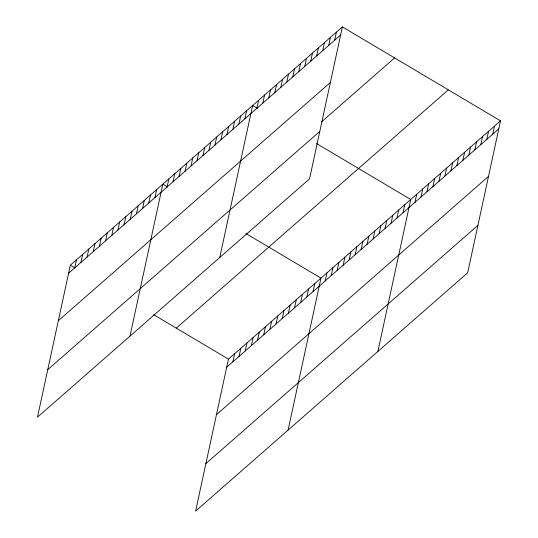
<?xml version="1.0" encoding="UTF-8"?>
<svg xmlns="http://www.w3.org/2000/svg" width="538" height="538" viewBox="0 0 538 538"><rect width="100%" height="100%" fill="white"/><g stroke="black" fill="none" stroke-linecap="round" stroke-linejoin="round"><path stroke-width="0.81" d="M342.39 26.9L70.337 265.194L37.485 417.152L309.538 178.858L342.39 26.9L500.515 120.848L467.663 272.806L195.61 511.1L228.462 359.142L500.515 120.848M74.762 267.843L76.504 259.793M80.929 262.443L82.67 254.393M87.095 257.043L88.837 248.993M93.262 251.636L95.004 243.593M99.429 246.236L101.171 238.193M105.596 240.836L107.338 232.786M111.763 235.436L113.505 227.386M117.93 230.035L119.671 221.986M124.096 224.635L125.838 216.585M130.263 219.228L132.005 211.185M136.43 213.828L138.172 205.778M142.597 208.428L144.339 200.378M148.764 203.028L150.506 194.978M154.931 197.628L156.672 189.578M129.981 336.129L162.839 184.178L167.52 186.955M167.083 186.982L168.824 178.932M173.068 181.736L174.81 173.693M179.053 176.498L180.795 168.448M185.038 171.252L186.78 163.209M191.024 166.013L192.765 157.964M197.009 160.768L198.751 152.718M202.994 155.529L204.736 147.479M208.979 150.284L210.721 142.234M214.965 145.038L216.706 136.995M220.95 139.799L222.692 131.749M226.935 134.554L228.677 126.511M232.92 129.315L234.662 121.265M238.906 124.07L240.647 116.02M244.891 118.831L246.633 110.781M219.76 257.494L252.618 105.535L257.298 108.32M256.861 108.34L258.603 100.297M262.847 103.101L264.588 95.051M268.832 97.855L270.574 89.812M274.817 92.617L276.559 84.567M280.802 87.371L282.544 79.328M286.788 82.132L288.529 74.083M292.773 76.887L294.515 68.837M232.887 361.792L234.629 353.742M298.758 71.648L300.5 63.598M239.054 356.391L240.795 348.342M304.743 66.403L306.478 58.353M245.22 350.984L246.962 342.941M310.729 61.157L312.464 53.114M251.387 345.584L253.129 337.541M316.714 55.918L318.449 47.869M257.554 340.184L259.296 332.134M322.699 50.673L324.434 42.63M263.721 334.784L265.463 326.734M328.684 45.434L330.419 37.384M269.888 329.384L271.629 321.334M334.67 40.189L336.405 32.145M276.055 323.977L277.796 315.934M282.221 318.577L283.963 310.534M288.388 313.177L290.13 305.127M294.555 307.776L296.297 299.727M300.722 302.376L302.457 294.326M306.889 296.976L308.624 288.926M313.055 291.569L314.791 283.526M288.106 430.077L320.957 278.126L246.034 233.606M325.208 280.93L326.943 272.88M331.193 275.685L332.928 267.635M337.178 270.446L338.913 262.396M343.163 265.2L344.898 257.151M349.149 259.955L350.884 251.912M355.134 254.716L356.869 246.666M361.119 249.471L362.854 241.428M367.104 244.232L368.839 236.182M373.09 238.986L374.825 230.943M379.075 233.748L380.81 225.698M385.06 228.502L386.795 220.452M391.045 223.263L392.78 215.213M397.031 218.018L398.766 209.968M403.016 212.772L404.751 204.729M377.884 351.442L410.736 199.484L316.512 143.505M414.986 202.288L416.721 194.245M420.972 197.049L422.707 188.999M426.957 191.804L428.692 183.761M432.942 186.565L434.677 178.515M438.927 181.319L440.662 173.27M444.913 176.074L446.648 168.031M450.898 170.835L452.633 162.785M456.883 165.59L458.618 157.547M462.868 160.351L464.603 152.301M468.854 155.105L470.589 147.062M474.839 149.867L476.574 141.817M480.824 144.621L482.559 136.571M486.809 139.382L488.544 131.333M492.795 134.137L494.53 126.087M68.595 273.243L340.655 34.95M58.333 320.735L330.386 82.435M321.556 121.864L394.576 57.902M47.754 369.667L319.807 131.366M176.282 328.14L448.336 89.846M226.72 367.192L498.78 128.891M216.451 414.684L488.511 176.383M205.872 463.608L477.932 225.314M70.337 265.194L75.017 267.978M153.532 314.629L228.462 359.142"/></g></svg>
